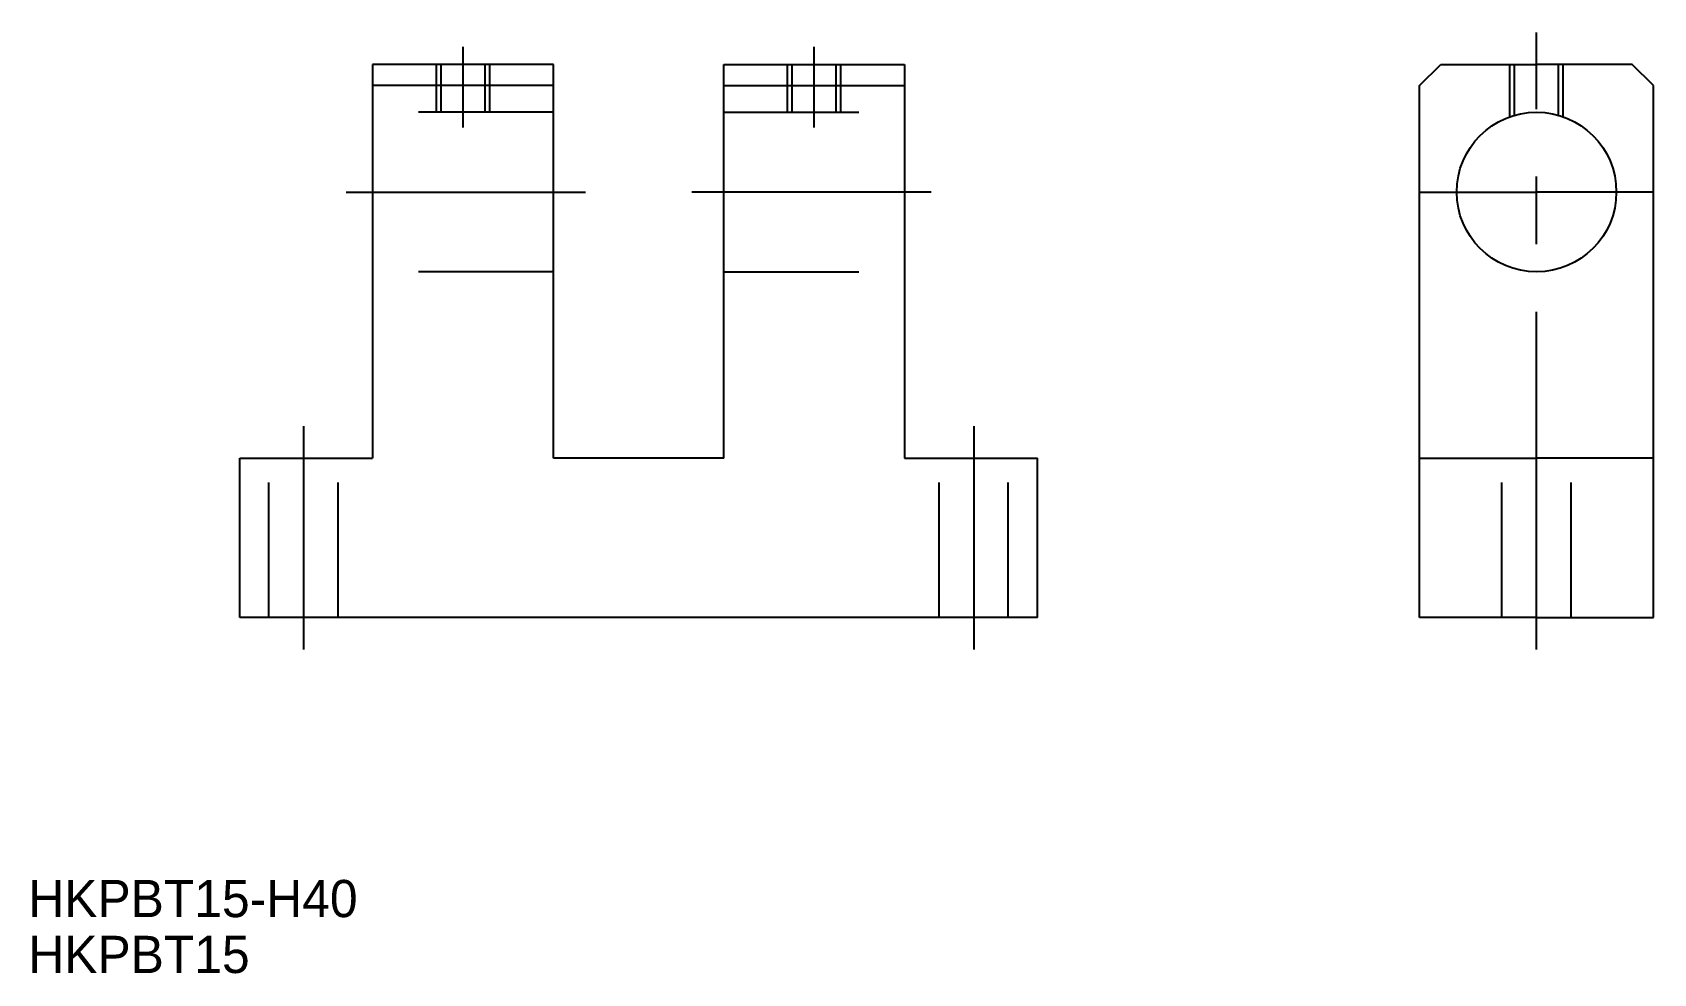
# Model space of a CAD drawing. Extents: x 1 to 153, y 1 to 89.
import ezdxf

# ---------------------------------------------------------------- set-up
doc = ezdxf.new("R2010")
doc.units = 0
doc.linetypes.add('CENTER', pattern=[50.8, 31.75, -6.35, 6.35, -6.35])
doc.linetypes.add('DASHED', pattern=[19.05, 12.7, -6.35])
doc.layers.get('0').update_dxf_attribs({"linetype": 'CONTINUOUS'})
doc.layers.add('CENTER', color=1, linetype='CENTER')

msp = doc.modelspace()

# ---------------------------------------------------------------- linework, layer by layer
at = {"color": 7, "linetype": 'CONTINUOUS'}
for p, q in [((32.82, 86.33), (32.82, 49.33)), ((49.82, 86.33), (32.82, 86.33)), ((49.82, 49.33), (49.82, 86.33)), ((65.82, 49.33), (65.82, 86.33)), ((65.82, 86.33), (82.82, 86.33)), ((82.82, 86.33), (82.82, 49.33)), ((131.22, 84.33), (133.22, 86.33)), ((133.22, 86.33), (142.22, 86.33)), ((151.22, 86.33), (142.22, 86.33)), ((153.22, 84.33), (151.22, 86.33)), ((49.82, 84.33), (32.82, 84.33)), ((65.82, 84.33), (82.82, 84.33)), ((131.22, 34.33), (131.22, 84.33)), ((153.22, 34.33), (153.22, 84.33)), ((20.32, 34.33), (20.32, 49.33)), ((20.32, 49.33), (32.82, 49.33)), ((65.82, 49.33), (49.82, 49.33)), ((82.82, 49.33), (95.32, 49.33)), ((95.32, 34.33), (95.32, 49.33)), ((131.22, 49.33), (142.22, 49.33)), ((153.22, 49.33), (142.22, 49.33)), ((95.32, 34.33), (20.32, 34.33)), ((142.22, 34.33), (131.22, 34.33)), ((142.22, 34.33), (153.22, 34.33))]:
    msp.add_line(p, q, dxfattribs=at)
at = {"color": 3, "linetype": 'DASHED'}
for p, q in [((38.82, 81.83), (38.82, 86.33)), ((39.25, 81.83), (39.25, 86.33)), ((43.39, 81.83), (43.39, 86.33)), ((43.82, 81.83), (43.82, 86.33)), ((71.82, 81.83), (71.82, 86.33)), ((72.25, 81.83), (72.25, 86.33)), ((76.39, 81.83), (76.39, 86.33)), ((76.82, 81.83), (76.82, 86.33)), ((139.72, 81.4), (139.72, 86.33)), ((140.16, 81.54), (140.16, 86.33)), ((144.29, 81.54), (144.29, 86.33)), ((144.72, 81.4), (144.72, 86.33)), ((49.82, 81.83), (32.82, 81.83)), ((65.82, 81.83), (82.82, 81.83)), ((49.82, 66.83), (32.82, 66.83)), ((65.82, 66.83), (82.82, 66.83)), ((23.07, 34.33), (23.07, 49.33)), ((29.57, 34.33), (29.57, 49.33)), ((86.07, 34.33), (86.07, 49.33)), ((92.57, 34.33), (92.57, 49.33)), ((138.97, 34.33), (138.97, 49.33)), ((145.47, 34.33), (145.47, 49.33))]:
    msp.add_line(p, q, dxfattribs=at)
at = {"color": 7, "linetype": 'CONTINUOUS'}
msp.add_circle((142.22, 74.33), 7.5, dxfattribs=at)
at = {"layer": 'CENTER', "color": 1, "linetype": 'CENTER'}
for p, q in [((142.22, 31.33), (142.22, 89.33)), ((41.32, 80.38), (41.32, 87.99)), ((74.32, 80.38), (74.32, 87.99)), ((30.32, 74.33), (52.82, 74.33)), ((85.32, 74.33), (62.82, 74.33)), ((131.22, 74.33), (142.22, 74.33)), ((153.22, 74.33), (142.22, 74.33)), ((26.32, 52.33), (26.32, 31.33)), ((89.32, 52.33), (89.32, 31.33))]:
    msp.add_line(p, q, dxfattribs=at)

# ---------------------------------------------------------------- texts
at = {"color": 7, "linetype": 'CONTINUOUS'}
for s, p in [('HKPBT15-H40', (0.45, 6.18)), ('HKPBT15', (0.45, 0.93))]:
    msp.add_text(s, height=3.5, dxfattribs=at).set_placement(p)

doc.saveas('drawing.dxf')
